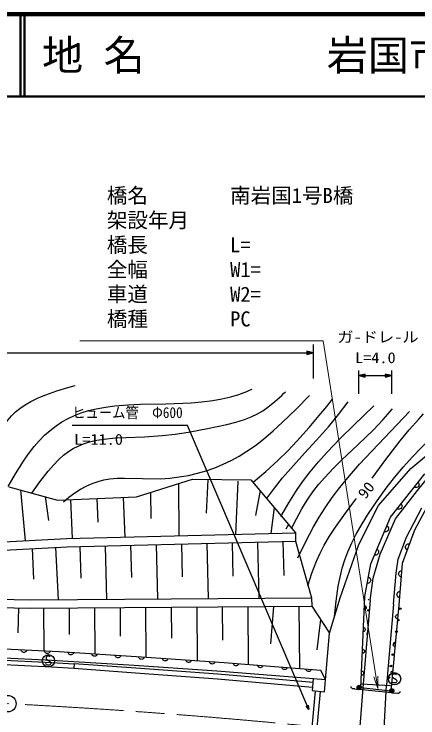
# Model space of a CAD drawing. Units: millimetres, scale not verified. Extents: x 40000 to 680000, y 20000 to 380000.
# Drawn here: x 366980 to 416113, y 294443 to 380000 of the extents above; entities that cross this region are included whole.
import ezdxf
from ezdxf.enums import TextEntityAlignment as Align

# ---------------------------------------------------------------- set-up
doc = ezdxf.new("R2010")
doc.units = ezdxf.units.MM
doc.header["$LTSCALE"] = 1000
doc.linetypes.add('CHAIN', pattern=[18.5, 12, -1.5, 3.5, -1.5])
for name, color, linetype, lineweight in [('M-BGD', 7, 'Continuous', 25), ('M-BMK', 2, 'CHAIN', 13), ('M-STR-HTXT', 7, 'Continuous', 13), ('M-TTL', 2, 'Continuous', 140), ('M-TTL-LINE', 7, 'Continuous', 50)]:
    doc.layers.add(name, color=color, linetype=linetype, lineweight=lineweight)
doc.layers.add('M-TTL-TXT', color=7, linetype='Continuous')
doc.styles.add('ＭＳ ゴシック', font='')
doc.styles.get('ＭＳ ゴシック').set_extended_font_data('MS Gothic')

# ---------------------------------------------------------------- blocks, each defined once
blk = doc.blocks.new('BUHIN3')
at = {"color": 7, "linetype": 'Continuous', "lineweight": 25}
blk.add_lwpolyline([(217, 491), (175, 534), (118, 559), (39, 571), (-78, 568), (-174, 539), (-255, 480), (-301, 396), (-302, 310), (-297, 253), (-264, 179), (-211, 140), (205, -84), (252, -150), (285, -243), (280, -333), (256, -405), (206, -474), (91, -511), (-82, -517), (-157, -508), (-229, -476), (-291, -422), (-346, -337)], dxfattribs=at)
blk.add_circle((0, 0), 746, dxfattribs=at)
blk = doc.blocks.new('BUHIN4')
at = {"color": 7, "linetype": 'Continuous', "lineweight": 25}
blk.add_lwpolyline([(-16, -250), (-72, -226), (-119, -193), (-171, -142), (-197, -85), (-211, -25), (-206, 52), (-185, 109), (-151, 162), (-93, 208), (-43, 234), (16, 250)], dxfattribs=at)
blk = doc.blocks.new('BUHIN5')
at = {"color": 7, "linetype": 'Continuous', "lineweight": 25}
blk.add_lwpolyline([(6, 250), (63, 229), (111, 198), (165, 149), (193, 93), (210, 34), (208, -44), (189, -102), (158, -156), (102, -204), (52, -233), (-6, -250)], dxfattribs=at)
blk = doc.blocks.new('BUHIN9')
at = {"color": 7, "linetype": 'Continuous', "lineweight": 25}
blk.add_lwpolyline([(150, 371), (223, 307), (278, 233), (331, 129), (342, 30), (333, -68), (286, -183), (225, -259), (147, -323), (37, -362), (-54, -377), (-150, -371)], dxfattribs=at)
blk = doc.blocks.new('BUHIN10')
at = {"color": 7, "linetype": 'Continuous', "lineweight": 25}
blk.add_lwpolyline([(242, 319), (296, 237), (329, 152), (353, 38), (338, -61), (304, -153), (229, -251), (149, -309), (58, -350), (-59, -359), (-150, -350), (-242, -319)], dxfattribs=at)
blk = doc.blocks.new('BUHIN16')
at = {"color": 7, "linetype": 'Continuous', "lineweight": 25}
blk.add_lwpolyline([(-25, -399), (-115, -361), (-190, -309), (-273, -227), (-315, -136), (-337, -41), (-329, 83), (-295, 175), (-242, 260), (-149, 332), (-68, 375), (25, 399)], dxfattribs=at)
blk = doc.blocks.new('BUHIN45')
at = {"color": 7, "linetype": 'Continuous', "lineweight": 25}
blk.add_lwpolyline([(350, -9), (320, -89), (276, -156), (207, -231), (129, -271), (47, -294), (-62, -291), (-144, -264), (-219, -220), (-286, -141), (-326, -72), (-350, 9)], dxfattribs=at)
blk = doc.blocks.new('BUHIN46')
at = {"color": 7, "linetype": 'Continuous', "lineweight": 25}
blk.add_lwpolyline([(350, -17), (318, -96), (272, -162), (202, -236), (123, -274), (40, -295), (-69, -289), (-149, -261), (-224, -215), (-289, -135), (-327, -65), (-350, 17)], dxfattribs=at)
blk = doc.blocks.new('BUHIN47')
at = {"color": 7, "linetype": 'Continuous', "lineweight": 25}
blk.add_lwpolyline([(349, -22), (316, -100), (270, -166), (199, -239), (119, -276), (36, -295), (-72, -288), (-153, -259), (-227, -212), (-291, -131), (-328, -60), (-349, 22)], dxfattribs=at)
blk = doc.blocks.new('BUHIN212')
at = {"color": 7, "linetype": 'Continuous', "lineweight": 25}
for radius in [249, 220, 191, 161, 132, 97.5, 67.5, 38.8, 7.5]:
    blk.add_circle((22, 248), radius, dxfattribs=at)
blk = doc.blocks.new('BUHIN224')
at = {"color": 7, "linetype": 'Continuous', "lineweight": 25}
for points in [[(0, 0), (-753, 175), (-747, -200)], [(-154, -3), (-701, -143), (-705, 120)], [(-229, -4), (-673, -114), (-677, 92)], [(-306, -5), (-646, -86), (-648, 64)], [(-381, -6), (-618, -57), (-619, 37)]]:
    blk.add_lwpolyline(points, close=True, dxfattribs=at)
for points in [[(-77, -1), (-729, -171), (-734, 147), (-79, -1)], [(-591, -10), (-457, -8), (-590, -29), (-591, 9), (-457, -8)]]:
    blk.add_lwpolyline(points, dxfattribs=at)
blk = doc.blocks.new('BUHIN223')
at = {"color": 7, "linetype": 'Continuous', "lineweight": 25}
for points in [[(0, 0), (753, -175), (747, 200)], [(154, 3), (701, 143), (705, -120)], [(229, 4), (673, 114), (677, -92)], [(306, 5), (646, 86), (648, -64)], [(381, 6), (618, 57), (619, -37)]]:
    blk.add_lwpolyline(points, close=True, dxfattribs=at)
for points in [[(77, 1), (729, 171), (734, -147), (79, 1)], [(591, 10), (457, 8), (590, 29), (591, -9), (457, 8)]]:
    blk.add_lwpolyline(points, dxfattribs=at)
blk = doc.blocks.new('BUHIN1')
at = {"color": 7, "linetype": 'Continuous', "lineweight": 25}
for radius in [995, 30]:
    blk.add_circle((0, 0), radius, dxfattribs=at)
blk = doc.blocks.new('open_arrow')
at = {"color": 0, "linetype": 'Continuous', "lineweight": -2}
blk.add_lwpolyline([(7.5, 1.25), (0, 0), (7.5, -1.25)], dxfattribs=at)

msp = doc.modelspace()

# ---------------------------------------------------------------- linework, layer by layer
at = {"layer": 'M-BGD'}
for p, q in [((403354, 339818), (403354, 335706)), ((276520, 338819), (403354, 338819)), ((408941, 333839), (408941, 336663)), ((412906, 336663), (412906, 333839)), ((408941, 336047), (412906, 336047)), ((388064, 330003), (374051, 330003)), ((402830, 295465), (388064, 330003)), ((415268, 324768), (419712, 328534)), ((411312, 320248), (415268, 324768)), ((381860, 321298), (388689, 323452)), ((388689, 323452), (395780, 323377)), ((412784, 318839), (416940, 324128)), ((416062, 322075), (417807, 324246)), ((386982, 322914), (387030, 316579)), ((390533, 323369), (390352, 319343)), ((394221, 323203), (393930, 316750)), ((395780, 323377), (401204, 316930)), ((366336, 322545), (372260, 320929)), ((367774, 322160), (368335, 315985)), ((383567, 321837), (383623, 318678)), ((396922, 322088), (396354, 319067)), ((413380, 318624), (416062, 322075)), ((370765, 321339), (371184, 318440)), ((372260, 320929), (381860, 321298)), ((373860, 320991), (374042, 316258)), ((377060, 321114), (377170, 318248)), ((380260, 321237), (380445, 316416)), ((398635, 320025), (398234, 316856)), ((408904, 315530), (411312, 320248)), ((417461, 320590), (415682, 317265)), ((414723, 316411), (416594, 319971)), ((410385, 313188), (412784, 318839)), ((411522, 314351), (413380, 318624)), ((400348, 317961), (400057, 317405)), ((373411, 316242), (401204, 316930)), ((401204, 316930), (401229, 315930)), ((415682, 317265), (414204, 313219)), ((350644, 315088), (373411, 316242)), ((373448, 315243), (401229, 315930)), ((393512, 315739), (393613, 311673)), ((396599, 315816), (396768, 308982)), ((399685, 315892), (399788, 311758)), ((401229, 315930), (403183, 309025)), ((413728, 313759), (414723, 316411)), ((350663, 314088), (373448, 315243)), ((369176, 315027), (369365, 311291)), ((372024, 315171), (372346, 308819)), ((374992, 315281), (375087, 311415)), ((378078, 315358), (378239, 308858)), ((381165, 315434), (381262, 311501)), ((384252, 315510), (384415, 308900)), ((387339, 315587), (387437, 311587)), ((390425, 315663), (390591, 308941)), ((406636, 309041), (408904, 315530)), ((410654, 311440), (411522, 314351)), ((409663, 309184), (410385, 313188)), ((413456, 312053), (413728, 313759)), ((414204, 313219), (413800, 308190)), ((410308, 308725), (410654, 311440)), ((413140, 308260), (413456, 312053)), ((312233, 309845), (369007, 308797)), ((369007, 308797), (403183, 309025)), ((403183, 309025), (403189, 308025)), ((405353, 304758), (406636, 309041)), ((409146, 298098), (409663, 309184)), ((312270, 308844), (369002, 307797)), ((369002, 307797), (403189, 308025)), ((401635, 308015), (401686, 300468)), ((403189, 308025), (405353, 304758)), ((410308, 308725), (409445, 298595)), ((413140, 308260), (412287, 298432)), ((413800, 308190), (412834, 297689)), ((367509, 307825), (367452, 304784)), ((370556, 307807), (370590, 302605)), ((373664, 307828), (373685, 304593)), ((376771, 307849), (376809, 302240)), ((379879, 307870), (379903, 304374)), ((382987, 307890), (383028, 301845)), ((386095, 307911), (386121, 304144)), ((389203, 307932), (389247, 301420)), ((392311, 307952), (392338, 303905)), ((395419, 307973), (395466, 300962)), ((398527, 307994), (398178, 303466)), ((404271, 306392), (403817, 302711)), ((404884, 299068), (405353, 304758)), ((362419, 302998), (372455, 302515)), ((372455, 302515), (382501, 301881)), ((361526, 301961), (371563, 301477)), ((361562, 301691), (371557, 301181)), ((371562, 301181), (374278, 301018)), ((371563, 301477), (381609, 300844)), ((382501, 301881), (392523, 301196)), ((392523, 301196), (404291, 300262)), ((361538, 301151), (371530, 300642)), ((371530, 300642), (374246, 300479)), ((374289, 301077), (374246, 300479)), ((374246, 300479), (381747, 299941)), ((374289, 301077), (381792, 300539)), ((381609, 300844), (391631, 300158)), ((381792, 300539), (391770, 299796)), ((381747, 299941), (391721, 299198)), ((391631, 300158), (403399, 299224)), ((391770, 299796), (403354, 298772)), ((404884, 299068), (404291, 300262)), ((391721, 299198), (403302, 298175)), ((403385, 299210), (403248, 297761)), ((404869, 299070), (403385, 299210)), ((404733, 297621), (404869, 299070)), ((409445, 298595), (408329, 284584)), ((403248, 297761), (404733, 297621)), ((408444, 297962), (408941, 297911)), ((412906, 297499), (408941, 297911)), ((412834, 297689), (409146, 298098)), ((412784, 298339), (409243, 298558)), ((411575, 284352), (412287, 298432)), ((403614, 297726), (402618, 287095)), ((404211, 297670), (403215, 287035)), ((412906, 297499), (413403, 297447))]:
    msp.add_line(p, q, dxfattribs=at)
for points in [[(364342, 326377), (364752, 327623), (365212, 328828), (365536, 329522), (365907, 330176), (366266, 330692), (366672, 331170), (367151, 331636), (367683, 332068), (368332, 332511), (369034, 332915), (369913, 333342), (370838, 333725), (372183, 334197), (373533, 334607), (373973, 334733), (374404, 334854)], [(366277, 322570), (367171, 324130), (368113, 325655), (368737, 326558), (369410, 327425), (370031, 328130), (370698, 328797), (371379, 329394), (372097, 329944), (372809, 330415), (373559, 330839), (374338, 331206), (375142, 331518), (376052, 331802), (376979, 332029), (378106, 332233), (379251, 332378), (380804, 332503), (382367, 332569), (385425, 332621), (388507, 332735), (389842, 332848), (391176, 333022), (392257, 333219), (393333, 333478), (394314, 333777), (395284, 334137), (395617, 334269), (395949, 334403)], [(369160, 321769), (370124, 323131), (371126, 324443), (371759, 325181), (372423, 325864), (372996, 326374), (373599, 326830), (374168, 327188), (374767, 327492), (375447, 327766), (376164, 327988), (377042, 328190), (377959, 328338), (379279, 328471), (380638, 328548), (382832, 328626), (384983, 328764), (386598, 328949), (388198, 329193), (390527, 329625), (392878, 330124), (393957, 330402), (395022, 330738), (395812, 331046), (396582, 331410), (397240, 331790), (397868, 332222), (398714, 332902), (399537, 333642), (399774, 333863), (400017, 334091)], [(372993, 320693), (373656, 321265), (374373, 321803), (375049, 322232), (375765, 322615), (376479, 322930), (377212, 323186), (377919, 323372), (378643, 323500), (379521, 323581), (380405, 323602), (382593, 323528), (384809, 323514), (385942, 323592), (387070, 323731), (388189, 323928), (389293, 324185), (390360, 324493), (391414, 324861), (392415, 325272), (393396, 325741), (394370, 326276), (395313, 326862), (396338, 327576), (397340, 328347), (398510, 329334), (399655, 330379), (401293, 331980), (402913, 333629)], [(396065, 323120), (397609, 324417), (399119, 325763), (400275, 326893), (401396, 328073), (402870, 329734), (404301, 331439), (405013, 332308), (405723, 333180)], [(397710, 321070), (398655, 322369), (399647, 323632), (400958, 325140), (402315, 326609), (403785, 328194), (405215, 329823), (406441, 331337), (407635, 332875)], [(399446, 318930), (400407, 320583), (401416, 322201), (402173, 323290), (402986, 324351), (403998, 325563), (405057, 326738), (406670, 328405), (408333, 330038), (409544, 331207), (410757, 332377)], [(400717, 317452), (401322, 318662), (401985, 319854), (402630, 320894), (403329, 321908), (404024, 322811), (404770, 323682), (405800, 324767), (406875, 325812), (408818, 327619), (410726, 329475), (411885, 330727), (413020, 332016)], [(401518, 313902), (402438, 315803), (403411, 317674), (404090, 318849), (404821, 319994), (405694, 321239), (406616, 322450), (407794, 323884), (409017, 325278), (412043, 328497), (415100, 331684)], [(410534, 323601), (412212, 325873), (413941, 328114), (415047, 329455), (416205, 330763), (416502, 331084), (416807, 331412)], [(405961, 306792), (406161, 308634), (406419, 310459), (406632, 311564), (406903, 312653), (407217, 313646), (407588, 314622), (408070, 315708), (408610, 316772), (409325, 318034), (410100, 319278), (411146, 320835), (412242, 322359), (413268, 323687), (414338, 324975), (415396, 326153), (416501, 327292), (418261, 328981), (420067, 330630), (420186, 330738), (420312, 330852)], [(402712, 310518), (403218, 312027), (403778, 313508), (404217, 314487), (404715, 315449), (405365, 316556), (406073, 317646), (407288, 319348), (408564, 321031), (408589, 321064), (408613, 321096)], [(414806, 314866), (414730, 314928), (414673, 315000), (414617, 315101), (414602, 315200), (414608, 315298), (414650, 315415), (414709, 315494), (414784, 315560), (414894, 315603), (414983, 315621), (415080, 315618)], [(410095, 311579), (410180, 311532), (410248, 311471), (410321, 311380), (410353, 311285), (410364, 311188), (410342, 311065), (410297, 310978), (410234, 310900), (410134, 310839), (410049, 310805), (409953, 310792)], [(408444, 297962), (408195, 297988), (408146, 297998), (408103, 298015), (408060, 298045), (408026, 298079), (407998, 298123), (407979, 298168), (407972, 298220), (407972, 298263)], [(413926, 297644), (413916, 297599), (413896, 297549), (413864, 297503), (413832, 297473), (413789, 297445), (413740, 297427), (413696, 297421), (413652, 297422), (413403, 297447)], [(402766, 295981), (402830, 295465), (402503, 295868)]]:
    msp.add_lwpolyline(points, dxfattribs=at)
for centre in [(410097, 307516), (413956, 307726), (413729, 306330), (413502, 304934), (413275, 303538), (413049, 302142), (412822, 300746), (412595, 299351)]:
    msp.add_circle(centre, 99.5, dxfattribs=at)
for centre, start, end in [((410152, 308929), 195.69773, 273.40025), ((410041, 306103), 59.66315, 290.60345), ((409985, 304690), 97.55174, 252.71486), ((409929, 303277), 144.46563, 205.80097)]:
    msp.add_arc(centre, 99.5, start, end, dxfattribs=at)
at = {"layer": 'M-BMK'}
msp.add_arc((325192, -502665), 799894, 82.07324, 86.98718, dxfattribs=at)
at = {"layer": 'M-STR-HTXT'}
msp.add_lwpolyline([(411217, 298006), (404604, 340300), (374993, 340300)], dxfattribs=at)
at = {"layer": 'M-TTL'}
msp.add_line((680000, 380000), (40000, 380000), dxfattribs=at)
at = {"layer": 'M-TTL-LINE'}
for p, q in [((367750, 380000), (367750, 370000)), ((368250, 380000), (368250, 370000)), ((40000, 370000), (680000, 370000))]:
    msp.add_line(p, q, dxfattribs=at)

# ---------------------------------------------------------------- block references
at = {"layer": 'M-BGD', "rotation": 359.0502}
for name, p in [('BUHIN224', (403354, 338819)), ('BUHIN223', (408941, 336047)), ('BUHIN224', (412906, 336047)), ('BUHIN10', (415901, 322806)), ('BUHIN10', (413823, 320161)), ('BUHIN9', (412184, 317426)), ('BUHIN9', (410984, 314600)), ('BUHIN16', (414103, 311961)), ('BUHIN16', (413901, 309447)), ('BUHIN5', (409611, 307856)), ('BUHIN4', (413603, 306757)), ('BUHIN5', (409505, 305199)), ('BUHIN4', (413331, 303346)), ('BUHIN45', (368178, 302698)), ('BUHIN3', (371165, 301388)), ('BUHIN45', (371030, 302576)), ('BUHIN46', (373889, 302420)), ('BUHIN46', (376756, 302232)), ('BUHIN46', (379623, 302044)), ('BUHIN5', (409400, 302543)), ('BUHIN46', (382489, 301855)), ('BUHIN46', (385356, 301667)), ('BUHIN46', (388223, 301478)), ('BUHIN46', (391090, 301290)), ('BUHIN47', (393994, 301079)), ('BUHIN47', (396936, 300845)), ('BUHIN47', (399878, 300612)), ('BUHIN47', (402820, 300378)), ('BUHIN5', (409295, 299886)), ('BUHIN3', (413269, 299204)), ('BUHIN4', (413058, 299935)), ('BUHIN212', (408941, 297911)), ('BUHIN212', (412906, 297499)), ('BUHIN1', (366236, 296175))]:
    msp.add_blockref(name, p, dxfattribs=at)
at = {"layer": 'M-STR-HTXT', "xscale": 200, "yscale": 200, "rotation": 98.9}
msp.add_blockref('open_arrow', (411217, 298006), dxfattribs=at)

# ---------------------------------------------------------------- texts
at = {"layer": 'M-BGD', "style": 'ＭＳ ゴシック'}
for s, width, p in [('ガ-ドレ-ル', 1.1, (406296, 339689)), ('L=4.0', 1.1, (408464, 337174)), ('ヒューム管\u3000Φ600', 0.9, (374051, 330503)), ('L=11.0', 1.1, (374299, 327250))]:
    msp.add_text(s, height=1320, dxfattribs=dict(at, width=width)).set_placement(p, align=Align.BOTTOM_LEFT)
at = {"layer": 'M-BGD', "style": 'ＭＳ ゴシック', "width": 1.1}
msp.add_text('90', height=1320, rotation=51.8, dxfattribs=at).set_placement((410035, 320705), align=Align.BOTTOM_LEFT)
at = {"layer": 'M-STR-HTXT', "style": 'ＭＳ ゴシック'}
for s, p in [('橋名\u3000\u3000\u3000\u3000南岩国1号B橋', (378264, 356482)), ('架設年月\u3000\u3000', (378264, 353482)), ('橋長\u3000\u3000\u3000\u3000L=', (378264, 350482)), ('全幅\u3000\u3000\u3000\u3000W1=', (378264, 347482)), ('車道\u3000\u3000\u3000\u3000W2=', (378264, 344482)), ('橋種\u3000\u3000\u3000\u3000PC', (378264, 341482))]:
    msp.add_text(s, height=1833, dxfattribs=at).set_placement(p, align=Align.BOTTOM_LEFT)
at = {"layer": 'M-TTL-TXT', "style": 'ＭＳ ゴシック'}
for s, p in [('地 名', (370380, 375000)), ('岩国市海土路', (405024, 375000))]:
    msp.add_text(s, height=3666, dxfattribs=at).set_placement(p, align=Align.MIDDLE_LEFT)

doc.saveas('drawing.dxf')
